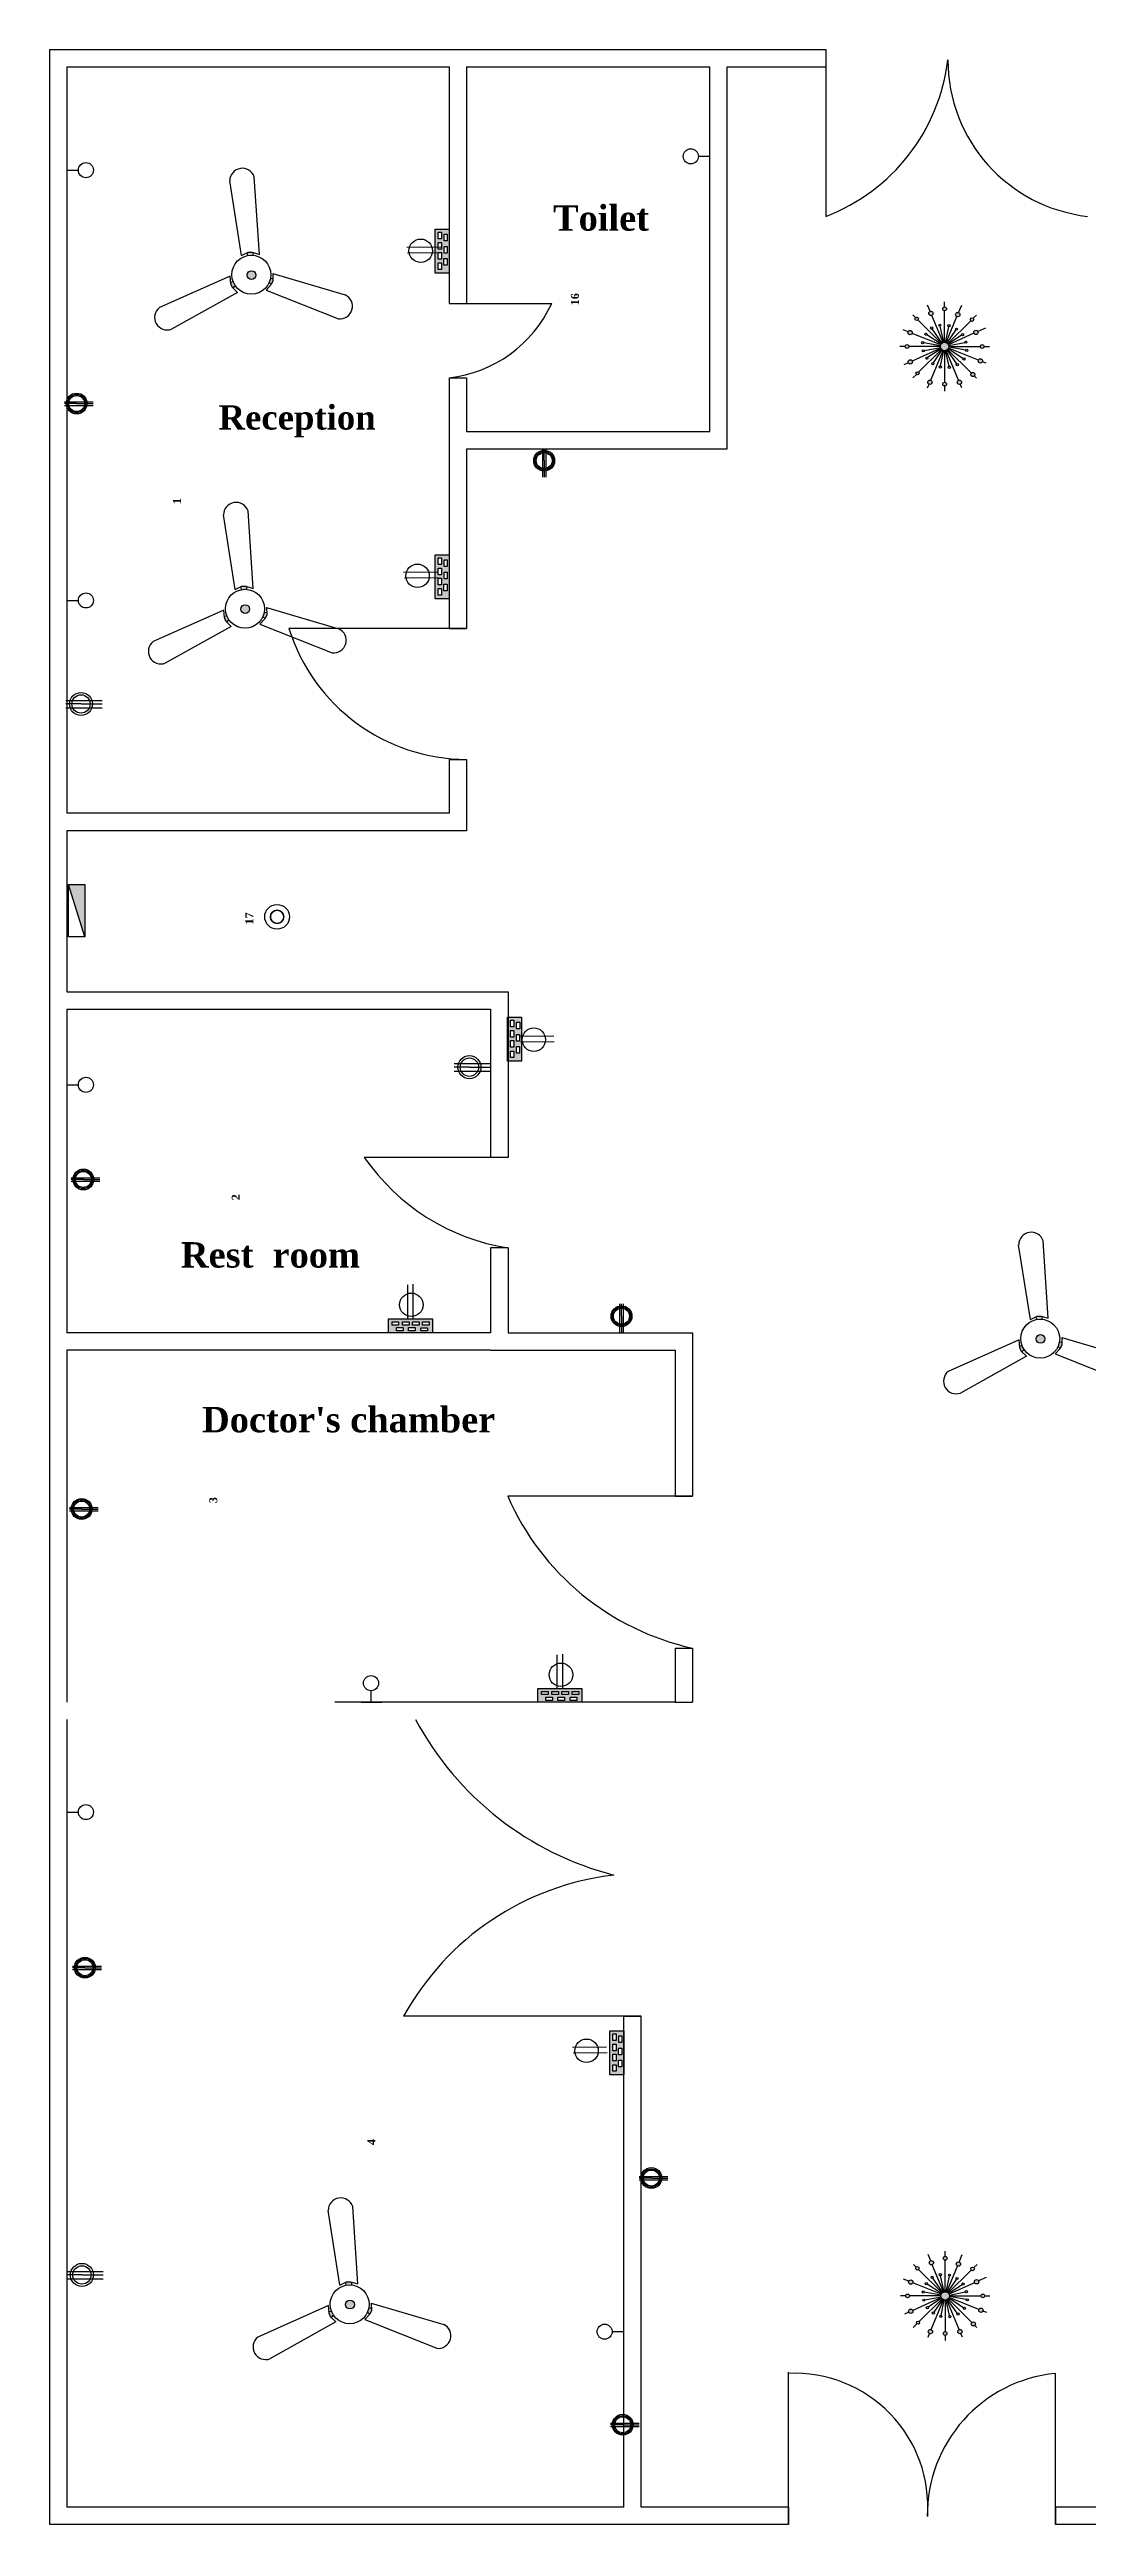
# Model space of a CAD drawing. Header units: inches. Extents: x 364 to 7104, y 169 to 8017.
# Drawn here: x 1087 to 1385, y 169 to 881 of the extents above; entities that cross this region are included whole.
import ezdxf

# ---------------------------------------------------------------- set-up
doc = ezdxf.new("R2010")
doc.units = ezdxf.units.IN
doc.header["$MEASUREMENT"] = 0
for name, color, linetype in [('A C', 132, 'Continuous'), ('CH', 171, 'Continuous'), ('CL', 20, 'Continuous'), ('Door', 100, 'Continuous'), ('Fan', 30, 'Continuous'), ('PB', 160, 'Continuous'), ('QB', 40, 'Continuous'), ('SB', 170, 'Continuous'), ('SDB', 220, 'Continuous'), ('Wall', 170, 'Continuous'), ('Wire', 171, 'Continuous'), ('WL', 130, 'Continuous')]:
    doc.layers.add(name, color=color, linetype=linetype)
doc.styles.get("Standard").update_dxf_attribs({"font": 'timesbd.ttf'})

# ---------------------------------------------------------------- blocks, each defined once
blk = doc.blocks.new('Fan')
at = {"lineweight": -3}
h = blk.add_hatch(color=256, dxfattribs=at)
h.paths.add_polyline_path([(624.7, 668.52, 1), (622.04, 668.52, 1)])
h.paths.add_polyline_path([(617.45, 664.8), (617.72, 664.55), (618.4, 665.26, -0.060528), (617.74, 666.53), (617.01, 666.39), (617.04, 665.92)])
h.paths.add_polyline_path([(628.74, 666.26), (629.38, 665.66), (629.89, 666.73), (629.87, 667.5), (629.14, 667.59, -0.058575)])
h.paths.add_polyline_path([(623.79, 674.53), (623.86, 675.36), (623.54, 675.46), (622.36, 675.46), (621.96, 675.26), (622.12, 674.43, -0.070623)])
for p, q in [((620.33, 674.44), (616.73, 697.17)), ((625.75, 674.82), (624.2, 698.38)), ((620.33, 674.44), (622.36, 675.46)), ((621.96, 675.26), (622.12, 674.43)), ((622.36, 675.46), (623.54, 675.46)), ((623.54, 675.46), (625.75, 674.82)), ((623.86, 675.36), (623.79, 674.53)), ((616.88, 668.21), (595.3, 658.63)), ((619.1, 663.25), (599.01, 652.04)), ((617.04, 665.92), (616.88, 668.21)), ((617.01, 666.39), (617.74, 666.53)), ((617.45, 664.8), (617.04, 665.92)), ((619.1, 663.25), (617.45, 664.8)), ((617.72, 664.55), (618.4, 665.26)), ((629.38, 665.66), (627.85, 663.95)), ((627.85, 663.95), (649.8, 655.23)), ((628.74, 666.26), (629.38, 665.66)), ((629.14, 667.59), (629.87, 667.5)), ((629.89, 666.73), (629.38, 665.66)), ((629.84, 669), (629.89, 666.73)), ((629.84, 669), (651.91, 662.5))]:
    blk.add_line(p, q, dxfattribs=at)
for centre, radius in [((623.29, 668.61), 5.93), ((623.37, 668.52), 1.33)]:
    blk.add_circle(centre, radius, dxfattribs=at)
for centre, start, end in [((620.57, 697.17), 18.37265, 180.09976), ((597.68, 655.64), 128.53787, 290.26497), ((650.27, 659.03), 262.96555, 64.69265)]:
    blk.add_arc(centre, 3.83, start, end, dxfattribs=at)
blk = doc.blocks.new('SB')
at = {"lineweight": -3}
h = blk.add_hatch(color=5, dxfattribs=at)
h.paths.add_polyline_path([(560.84, 793.6), (573.47, 793.6), (573.47, 797.58), (560.84, 797.58)])
h.paths.add_polyline_path([(561.86, 795.79), (561.86, 796.72), (563.77, 796.72), (563.77, 795.79)], flags=16)
h.paths.add_polyline_path([(563.14, 795.07), (565.06, 795.07), (565.06, 794.15), (563.14, 794.15)], flags=16)
h.paths.add_polyline_path([(564.87, 795.8), (564.87, 796.73), (566.79, 796.73), (566.79, 795.8)], flags=16)
h.paths.add_polyline_path([(566.59, 795.06), (568.5, 795.06), (568.5, 794.14), (566.59, 794.14)], flags=16)
h.paths.add_polyline_path([(567.78, 795.79), (567.78, 796.72), (569.7, 796.72), (569.7, 795.79)], flags=16)
h.paths.add_polyline_path([(570.15, 795.05), (572.07, 795.05), (572.07, 794.12), (570.15, 794.12)], flags=16)
h.paths.add_polyline_path([(570.68, 795.79), (570.68, 796.72), (572.6, 796.72), (572.6, 795.79)], flags=16)
for points in [[(560.84, 797.58), (573.47, 797.58), (573.47, 793.6), (560.84, 793.6)], [(561.86, 796.72), (563.77, 796.72), (563.77, 795.79), (561.86, 795.79)], [(563.14, 795.07), (565.06, 795.07), (565.06, 794.15), (563.14, 794.15)], [(564.87, 796.73), (566.79, 796.73), (566.79, 795.8), (564.87, 795.8)], [(566.59, 795.06), (568.5, 795.06), (568.5, 794.14), (566.59, 794.14)], [(567.78, 796.72), (569.7, 796.72), (569.7, 795.79), (567.78, 795.79)], [(570.15, 795.05), (572.07, 795.05), (572.07, 794.12), (570.15, 794.12)], [(570.68, 796.72), (572.6, 796.72), (572.6, 795.79), (570.68, 795.79)]]:
    blk.add_lwpolyline(points, close=True, dxfattribs=at)
blk = doc.blocks.new('PB')
at = {"layer": 'Wall', "color": 160}
for p, q in [((15.5, 23.45), (18.28, 23.45)), ((15.56, 22.99), (18.31, 22.99))]:
    blk.add_line(p, q, dxfattribs=at)
blk.add_circle((16.64, 23.15), 0.956, dxfattribs=at)
blk = doc.blocks.new('WL')
at = {"layer": 'Wall', "color": 130}
for p, q in [((16.35, 18.55), (16.35, 16.87)), ((16.35, 17.75), (17.3, 17.75))]:
    blk.add_line(p, q, dxfattribs=at)
blk.add_circle((17.91, 17.75), 0.615, dxfattribs=at)
blk = doc.blocks.new('CH')
at = {"layer": 'CH', "lineweight": 25}
h = blk.add_hatch(color=1, dxfattribs=at)
h.paths.add_polyline_path([(98.479, 39.126, 1), (98.407, 39.126, 1)])
h.paths.add_polyline_path([(98.606, 38.812, 1), (98.651, 38.812, 1)])
h.paths.add_polyline_path([(98.769, 38.941, 1), (98.724, 38.941, 1)])
h.paths.add_polyline_path([(98.936, 38.996, 1), (98.892, 38.996, 1)])
h.paths.add_polyline_path([(99.123, 38.985, 1), (99.079, 38.985, 1)])
h.paths.add_polyline_path([(99.233, 38.916, 1), (99.277, 38.916, 1)])
h.paths.add_polyline_path([(99.4, 38.803, 1), (99.355, 38.803, 1)])
h.paths.add_polyline_path([(99.466, 38.65, 1), (99.422, 38.65, 1)])
h.paths.add_polyline_path([(98.542, 38.641, 1), (98.586, 38.641, 1)])
h.paths.add_polyline_path([(98.555, 38.474, 1), (98.599, 38.474, 1)])
h.paths.add_polyline_path([(98.67, 38.323, 1), (98.625, 38.323, 1)])
h.paths.add_polyline_path([(98.75, 38.213, 1), (98.795, 38.213, 1)])
h.paths.add_polyline_path([(98.946, 38.144, 1), (98.902, 38.144, 1)])
h.paths.add_polyline_path([(99.13, 38.139, 1), (99.086, 38.139, 1)])
h.paths.add_polyline_path([(99.294, 38.192, 1), (99.25, 38.192, 1)])
h.paths.add_polyline_path([(99.427, 38.307, 1), (99.383, 38.307, 1)])
h.paths.add_polyline_path([(99.44, 38.483, 1), (99.485, 38.483, 1)])
h.paths.add_polyline_path([(99.697, 38.269, 1), (99.786, 38.269, 1)])
h.paths.add_polyline_path([(99.74, 38.562, 1), (99.817, 38.562, 1)])
h.paths.add_polyline_path([(99.695, 38.849, 1), (99.606, 38.849, 1)])
h.paths.add_polyline_path([(99.607, 39.112, 1), (99.533, 39.112, 1)])
h.paths.add_polyline_path([(99.325, 39.212, 1), (99.237, 39.212, 1)])
h.paths.add_polyline_path([(98.974, 39.329, 1), (99.051, 39.329, 1)])
h.paths.add_polyline_path([(98.688, 39.238, 1), (98.777, 39.238, 1)])
h.paths.add_polyline_path([(98.354, 38.845, 1), (98.265, 38.845, 1)])
h.paths.add_polyline_path([(98.284, 38.562, 1), (98.207, 38.562, 1)])
h.paths.add_polyline_path([(98.266, 38.248, 1), (98.355, 38.248, 1)])
h.paths.add_polyline_path([(99.099, 38.562, 1), (98.926, 38.562, 1)])
h.paths.add_polyline_path([(98.49, 38.016, 1), (98.426, 38.016, 1)])
h.paths.add_polyline_path([(98.755, 37.834, 1), (98.667, 37.834, 1)])
h.paths.add_polyline_path([(98.974, 37.796, 1), (99.051, 37.796, 1)])
h.paths.add_polyline_path([(99.358, 37.834, 1), (99.27, 37.834, 1)])
h.paths.add_polyline_path([(99.629, 37.991, 1), (99.545, 37.991, 1)])
at = {"layer": 'CH', "lineweight": 30}
for p, q in [((98.716, 39.279), (98.663, 39.406)), ((99.012, 39.368), (99.012, 39.475)), ((99.298, 39.253), (99.361, 39.406)), ((98.268, 38.862), (98.165, 38.903)), ((98.418, 39.151), (98.363, 39.205)), ((98.951, 38.623), (98.469, 39.1)), ((98.979, 38.642), (98.749, 39.197)), ((98.963, 38.633), (98.759, 38.923)), ((98.993, 38.647), (98.919, 38.974)), ((99.012, 38.649), (99.012, 39.291)), ((99.03, 38.647), (99.097, 38.963)), ((99.045, 38.642), (99.264, 39.171)), ((99.061, 38.634), (99.242, 38.897)), ((99.074, 38.623), (99.543, 39.086)), ((99.596, 39.139), (99.662, 39.204)), ((99.845, 38.936), (99.691, 38.867)), ((98.207, 38.562), (98.099, 38.562)), ((98.926, 38.562), (98.284, 38.562)), ((98.932, 38.595), (98.35, 38.829)), ((98.933, 38.527), (98.351, 38.266)), ((98.481, 38.038), (98.951, 38.502)), ((98.927, 38.577), (98.586, 38.637)), ((98.599, 38.479), (98.928, 38.545)), ((98.94, 38.609), (98.647, 38.8)), ((98.94, 38.515), (98.666, 38.335)), ((98.728, 37.875), (98.979, 38.483)), ((98.785, 38.232), (98.963, 38.491)), ((98.928, 38.166), (98.994, 38.478)), ((99.012, 38.562), (99.012, 38.562)), ((99.012, 38.476), (99.012, 37.834)), ((99.103, 38.161), (99.031, 38.478)), ((99.297, 37.875), (99.045, 38.483)), ((99.259, 38.21), (99.062, 38.492)), ((99.073, 38.502), (99.557, 38.02)), ((99.359, 38.79), (99.084, 38.61)), ((99.386, 38.319), (99.085, 38.516)), ((99.61, 38.831), (99.091, 38.598)), ((99.7, 38.285), (99.092, 38.53)), ((99.097, 38.58), (99.422, 38.646)), ((99.441, 38.487), (99.097, 38.548)), ((99.099, 38.562), (99.74, 38.562)), ((99.817, 38.562), (99.925, 38.562)), ((98.27, 38.229), (98.179, 38.189)), ((98.362, 37.921), (98.435, 37.993)), ((99.084, 38.137), (99.086, 38.137)), ((99.392, 38.29), (99.392, 38.289)), ((99.616, 37.961), (99.659, 37.919)), ((99.859, 38.222), (99.782, 38.252)), ((98.663, 37.719), (98.694, 37.793)), ((99.012, 37.757), (99.012, 37.65)), ((99.362, 37.719), (99.331, 37.793))]:
    blk.add_line(p, q, dxfattribs=at)
for centre, radius in [((99.012, 39.329), 0.0385), ((98.309, 38.845), 0.0442), ((98.443, 39.126), 0.0361), ((98.732, 39.238), 0.0442), ((98.747, 38.941), 0.0222), ((98.914, 38.996), 0.0222), ((99.101, 38.985), 0.0222), ((99.255, 38.916), 0.0222), ((99.281, 39.212), 0.0442), ((99.57, 39.112), 0.0371), ((99.651, 38.849), 0.0442), ((98.246, 38.562), 0.0385), ((98.564, 38.641), 0.0222), ((98.577, 38.474), 0.0222), ((98.628, 38.812), 0.0222), ((98.648, 38.323), 0.0222), ((99.012, 38.562), 0.0863), ((99.378, 38.803), 0.0222), ((99.444, 38.65), 0.0222), ((99.463, 38.483), 0.0222), ((99.779, 38.562), 0.0385), ((98.311, 38.248), 0.0442), ((98.458, 38.016), 0.0323), ((98.711, 37.834), 0.0442), ((98.772, 38.213), 0.0222), ((98.924, 38.144), 0.0222), ((99.012, 37.796), 0.0385), ((99.108, 38.139), 0.0222), ((99.272, 38.192), 0.0222), ((99.314, 37.834), 0.0442), ((99.405, 38.307), 0.0222), ((99.587, 37.991), 0.042), ((99.741, 38.269), 0.0442)]:
    blk.add_circle(centre, radius, dxfattribs=at)
blk = doc.blocks.new('CL')
at = {"layer": 'CL'}
blk.add_circle((89.54, 25.66), 1.01, dxfattribs=at)
blk.add_circle((89.54, 25.66), 1.01, dxfattribs=at)
at = {"layer": 'CL', "lineweight": 35}
blk.add_circle((89.54, 25.66), 0.543, dxfattribs=at)
blk = doc.blocks.new('A C')
at = {"layer": 'A C', "lineweight": 25}
for p, q in [((64.51, 30.64), (66.67, 30.64)), ((65.51, 30.51), (64.51, 30.51)), ((64.51, 30.36), (66.67, 30.36)), ((65.51, 30.51), (66.67, 30.51)), ((66.67, 30.64), (66.85, 30.64)), ((66.67, 30.51), (66.85, 30.51)), ((66.67, 30.36), (66.85, 30.36))]:
    blk.add_line(p, q, dxfattribs=at)
for radius in [0.85, 0.75, 0.652]:
    blk.add_circle((65.51, 30.51), radius, dxfattribs=at)
blk = doc.blocks.new('QB')
at = {"layer": 'QB', "lineweight": 25}
for p, q in [((64.26, 33.2), (67.23, 33.2)), ((65.5, 32.91), (64.26, 32.91)), ((64.26, 32.59), (67.23, 32.59)), ((65.5, 32.91), (67.23, 32.91))]:
    blk.add_line(p, q, dxfattribs=at)
for radius in [0.939, 0.748]:
    blk.add_circle((65.5, 32.91), radius, dxfattribs=at)
blk = doc.blocks.new('BDB')
at = {"lineweight": -3}
for color in [6, 221]:
    blk.add_hatch(color=color, dxfattribs=at).paths.add_polyline_path([(598.62, 797.16), (598.62, 801.87), (583.62, 797.16)])
blk.add_line((583.62, 797.16), (598.62, 801.87), dxfattribs=at)
blk.add_lwpolyline([(583.62, 801.87), (598.62, 801.87), (598.62, 797.16), (583.62, 797.16)], close=True, dxfattribs=at)

msp = doc.modelspace()

# ---------------------------------------------------------------- linework, layer by layer
at = {"layer": 'Door', "lineweight": 25}
for p, q in [((1310.01, 881.12), (1310.01, 833.12)), ((1201.58, 808.1), (1231.12, 808.1)), ((1206.58, 714.57), (1155.49, 714.57)), ((1218.53, 562.48), (1177.17, 562.48)), ((1271.65, 465.05), (1218.46, 465.05)), ((1256.83, 315.46), (1188.5, 315.46)), ((1299.29, 169.28), (1299.29, 213.12)), ((1376.08, 169.28), (1376.08, 212.72))]:
    msp.add_line(p, q, dxfattribs=at)
for centre, radius, start, end in [((1290.26, 884.69), 55.22, 290.95563, 353.19622), ((1390.41, 878.15), 45.31, 179.9992, 263.52449), ((1197.26, 823.7), 37.28, 276.6566, 335.26102), ((1206.76, 730.68), 53.74, 197.45118, 269.81455), ((1228.37, 597.89), 62.25, 214.67014, 260.90474), ((1287.86, 495.27), 75.7, 203.52618, 257.63569), ((1271.37, 443.43), 90.17, 208.23649, 255.64964), ((1258.12, 277.1), 79.49, 96.57557, 151.14752), ((1301.04, 174.47), 38.29, 355.61369, 92.61952), ((1380.01, 172.11), 40.8, 95.53408, 180.80056)]:
    msp.add_arc(centre, radius, start, end, dxfattribs=at)
at = {"layer": 'Wall', "lineweight": 25}
for p, q in [((1086.58, 881.12), (1310.01, 881.12)), ((1086.58, 881.12), (1086.58, 169.28)), ((1091.58, 876.12), (1201.58, 876.12)), ((1091.58, 876.12), (1091.58, 661.44)), ((1201.58, 876.12), (1201.58, 808.1)), ((1206.58, 876.12), (1206.58, 808.1)), ((1206.58, 876.12), (1276.62, 876.12)), ((1276.62, 771.28), (1276.62, 876.12)), ((1281.62, 766.28), (1281.62, 876.12)), ((1281.62, 876.12), (1306.85, 876.12)), ((1306.85, 876.12), (1310.01, 876.12)), ((1310.01, 881.12), (1310.01, 876.12)), ((1201.58, 808.1), (1206.58, 808.1)), ((1201.58, 786.68), (1201.58, 714.57)), ((1201.58, 786.68), (1206.58, 786.68)), ((1206.58, 786.68), (1206.58, 771.28)), ((1206.58, 771.28), (1276.62, 771.28)), ((1206.58, 766.28), (1281.62, 766.28)), ((1206.58, 766.28), (1206.58, 714.57)), ((1201.58, 714.57), (1206.58, 714.57)), ((1201.58, 676.94), (1201.58, 661.44)), ((1201.58, 676.94), (1206.58, 676.94)), ((1206.58, 676.94), (1206.58, 656.44)), ((1201.58, 661.44), (1091.58, 661.44)), ((1206.58, 656.44), (1091.58, 656.44)), ((1091.58, 656.44), (1091.58, 610.07)), ((1091.58, 610.07), (1218.53, 610.07)), ((1091.58, 605.07), (1213.53, 605.07)), ((1091.58, 605.07), (1091.58, 512.05)), ((1213.53, 605.07), (1213.53, 562.48)), ((1218.53, 610.07), (1218.53, 562.48)), ((1218.53, 562.48), (1213.53, 562.48)), ((1218.53, 536.42), (1213.53, 536.42)), ((1213.53, 536.42), (1213.53, 512.05)), ((1218.53, 536.42), (1218.53, 512.05)), ((1213.53, 512.05), (1091.58, 512.05)), ((1213.53, 507.05), (1091.58, 507.05)), ((1091.58, 507.05), (1091.58, 405.77)), ((1213.53, 507.05), (1266.65, 507.05)), ((1218.53, 512.05), (1266.65, 512.05)), ((1266.65, 512.05), (1271.65, 512.05)), ((1266.65, 507.05), (1266.65, 465.05)), ((1271.65, 512.05), (1271.65, 465.05)), ((1266.65, 465.05), (1271.65, 465.05)), ((1266.65, 421.32), (1266.65, 405.77)), ((1266.65, 421.32), (1271.65, 421.32)), ((1271.65, 421.32), (1271.65, 405.77)), ((1091.58, 400.77), (1091.58, 174.28)), ((1251.83, 174.28), (1251.83, 315.46)), ((1251.83, 315.46), (1256.83, 315.46)), ((1256.83, 174.28), (1256.83, 315.46)), ((1251.83, 174.28), (1091.58, 174.28)), ((1299.29, 174.28), (1256.83, 174.28)), ((1299.29, 174.28), (1299.29, 169.28)), ((1480.31, 174.28), (1376.08, 174.28)), ((1376.08, 174.28), (1376.08, 169.28)), ((1299.16, 169.28), (1086.58, 169.28)), ((1794.58, 169.28), (1376.08, 169.28))]:
    msp.add_line(p, q, dxfattribs=at)
at = {"layer": 'Wire', "lineweight": 25}
for q in [(1168.73, 405.77), (1271.65, 405.77)]:
    msp.add_line((1266.65, 405.77), q, dxfattribs=at)

# ---------------------------------------------------------------- block references
at = {"layer": 'A C', "lineweight": 25, "xscale": 3.52800000000002, "yscale": 3.52800000000002, "zscale": 3.528}
for p in [(863.28, 671.65), (865.21, 448.49), (864.72, 353.71), (865.66, 221.79), (1028.66, 161.29), (1020.42, 90.34)]:
    msp.add_blockref('A C', p, dxfattribs=at)
at = {"layer": 'A C', "lineweight": 25, "xscale": 3.528000000000247, "yscale": 3.52800000000002, "zscale": 3.528, "rotation": 270}
for p in [(1121.3, 993.99), (1143.55, 747.91)]:
    msp.add_blockref('A C', p, dxfattribs=at)
at = {"layer": 'CH', "lineweight": 25, "xscale": 14.11200000000008, "yscale": 14.11200000000008, "zscale": 14.112}
for p in [(-53.08, 251.51), (-52.92, -309.16)]:
    msp.add_blockref('CH', p, dxfattribs=at)
at = {"layer": 'CL', "xscale": 3.52800000000002, "yscale": 3.52800000000002, "zscale": 3.528}
msp.add_blockref('CL', (836.19, 541.14), dxfattribs=at)
at = {"layer": 'Fan', "lineweight": -3, "xscale": 0.9449999999999363, "yscale": 0.9449999999999932, "zscale": 0.945}
for p in [(555.65, 184.5), (553.84, 88.43), (782.67, -121.49), (583.97, -399.23)]:
    msp.add_blockref('Fan', p, dxfattribs=at)
at = {"layer": 'PB', "color": 160, "zscale": 3.528}
for p, xscale, yscale, rotation in [((1135.75, 740.83), 3.527999999999886, 3.527999999999878, 0.7303235786612061), ((1134.84, 647.33), 3.527999999999886, 3.527999999999892, 0.7303235786612061), ((1168.3, 513.93), 3.527999999999886, 3.527999999999906, 0.7303235786612061), ((1272.39, 461.37), 3.527999999999963, 3.527999999999963, 90), ((1315.44, 354.96), 3.527999999999963, 3.527999999999963, 90), ((1183.47, 223.11), 3.527999999999886, 3.527999999999906, 0.7303235786612059)]:
    msp.add_blockref('PB', p, dxfattribs=dict(at, xscale=xscale, yscale=yscale, rotation=rotation))
at = {"layer": 'QB', "lineweight": 25, "xscale": 3.52800000000002, "yscale": 3.52800000000002, "zscale": 3.528}
for p in [(864.57, 576.78), (976.35, 472.32), (864.82, 124.95)]:
    msp.add_blockref('QB', p, dxfattribs=at)
at = {"layer": 'SB', "lineweight": -3, "rotation": 90}
for p in [(1995.18, 255.95), (1995.18, 162.28), (2016.01, 29.3), (2045.43, -262.24)]:
    msp.add_blockref('SB', p, dxfattribs=at)
at = {"layer": 'SB', "lineweight": -3}
for p in [(623.29, -281.55), (666.27, -387.83)]:
    msp.add_blockref('SB', p, dxfattribs=at)
at = {"layer": 'SDB', "lineweight": -3, "rotation": 90}
msp.add_blockref('BDB', (1893.94, 42.33), dxfattribs=at)
at = {"layer": 'WL', "lineweight": 30, "xscale": 3.52800000000002, "yscale": 3.52800000000002, "zscale": 3.528}
for p in [(1033.88, 783.8), (1033.88, 660.04), (1033.88, 520.73), (1033.88, 311.55)]:
    msp.add_blockref('WL', p, dxfattribs=at)
at = {"layer": 'WL', "lineweight": 30, "zscale": 3.528}
for p, xscale, yscale, rotation in [((1334.32, 913.01), 3.528000000000247, 3.52800000000002, 180), ((1241.73, 348.07), 3.52800000000002, 3.528000000000247, 90), ((1309.53, 287.35), 3.528000000000247, 3.52800000000002, 180)]:
    msp.add_blockref('WL', p, dxfattribs=dict(at, xscale=xscale, yscale=yscale, rotation=rotation))

# ---------------------------------------------------------------- texts
at = {"layer": 'CH', "lineweight": 25}
msp.add_text('Toilet', height=7.315, dxfattribs=at).set_placement((1231.48, 829.01))
at = {"layer": 'Wall', "lineweight": 25}
for s, height, p in [('16', 2.301, (1238.93, 807.56)), ('1', 2.3, (1124.43, 750.36)), ('17', 2.301, (1145.25, 629.45)), ('2', 2.3, (1141.34, 550.14)), ('3', 2.3, (1134.84, 463.04)), ('4', 2.3, (1180.38, 278.42))]:
    msp.add_text(s, height=height, rotation=90, dxfattribs=at).set_placement(p)
at = {"layer": 'Wire', "lineweight": 25, "attachment_point": 1}
for s, insert, char_height in [('Reception', (1135.23, 778.81), 7), ('Rest  room', (1124.39, 538.1), 7.315), ("Doctor's chamber", (1130.48, 490.72), 7.3147)]:
    msp.add_mtext(s, dxfattribs=dict(at, insert=insert, char_height=char_height))

doc.saveas('drawing.dxf')
